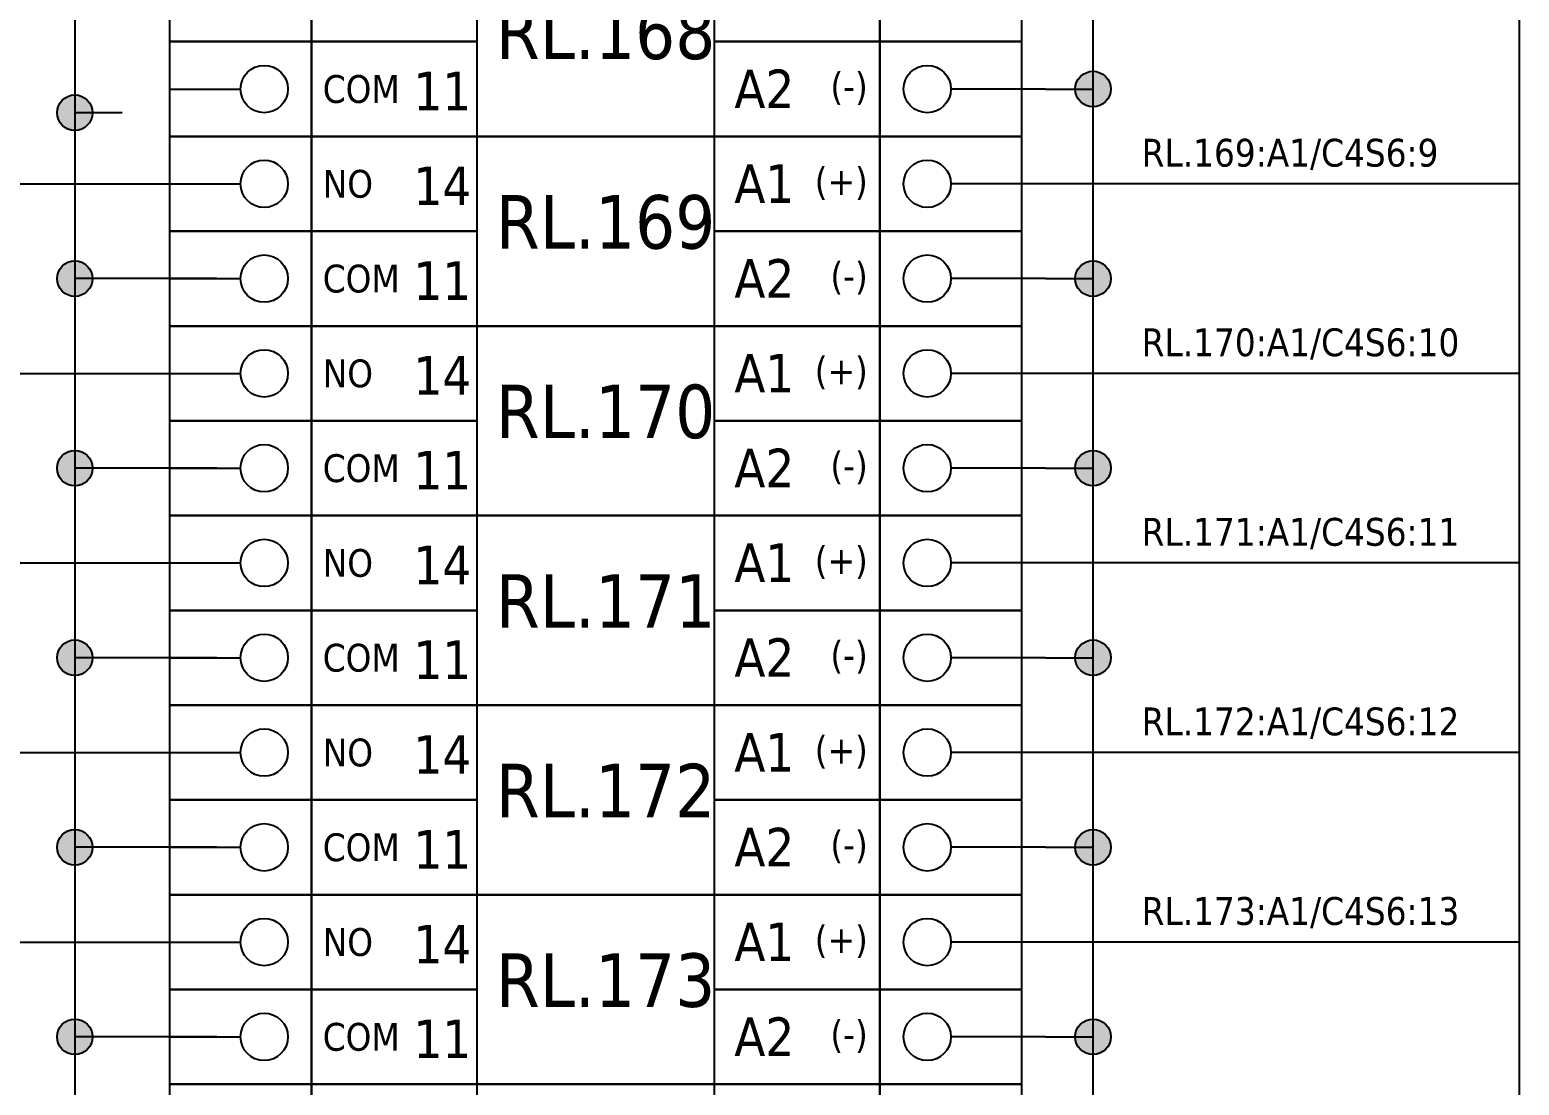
# Model space of a CAD drawing. Header units: millimetres. Extents: x 0 to 1792788, y -13 to 262234.
# Drawn here: x 236.1 to 299, y 175 to 219.5 of the extents above; entities that cross this region are included whole.
import ezdxf
from ezdxf.enums import TextEntityAlignment as Align

# ---------------------------------------------------------------- set-up
doc = ezdxf.new("R2010")
doc.units = ezdxf.units.MM
doc.linetypes.add('EPL_DASHDOT', pattern=[1, 0.8, -0.1, 0, -0.1])
for name, color, linetype, lineweight in [('EPLAN300', 5, 'Continuous', 25), ('EPLAN302', 5, 'Continuous', 25), ('EPLAN305', 5, 'Continuous', 25), ('EPLAN307', 134, 'EPL_DASHDOT', 25), ('EPLAN311', 7, 'Continuous', 25), ('EPLAN317', 7, 'Continuous', 25), ('EPLAN400', 5, 'Continuous', 35), ('EPLAN405', 7, 'Continuous', 25), ('EPLAN420', 7, 'Continuous', 35), ('EPLAN421', 5, 'Continuous', 35), ('EPLAN440', 73, 'Continuous', 35), ('EPLAN500', 7, 'Continuous', 35), ('EPLAN501', 7, 'Continuous', 35), ('EPLAN502', 7, 'Continuous', 35), ('EPLAN503', 7, 'Continuous', 35), ('EPLAN504', 7, 'Continuous', 35)]:
    doc.layers.add(name, color=color, linetype=linetype, lineweight=lineweight)
doc.styles.add('Tahoma', font='')
doc.styles.get('Tahoma').set_extended_font_data('Tahoma')

# ---------------------------------------------------------------- blocks, each defined once
blk = doc.blocks.new('EPLSYM_LibrarySPECIAL_Symbol17_Variant3_Placement1')
at = {"layer": 'EPLAN302', "lineweight": 25, "ltscale": 4}
blk.add_line((4, 0), (1, 0), dxfattribs=at)
blk.add_circle((0, 0), 1, dxfattribs=at)
at = {"layer": 'EPLAN420', "color": 7, "style": 'Tahoma'}
blk.add_attdef('17_20036', text='', height=1.6254, dxfattribs=at).set_placement((-1.5, -0.16254), align=Align.MIDDLE_RIGHT)
at = {"layer": 'EPLAN421', "color": 5, "style": 'Tahoma'}
blk.add_attdef('17_20039', text='', height=1.1739, dxfattribs=at).set_placement((3, 1), align=Align.BOTTOM_RIGHT)
blk = doc.blocks.new('EPLSYM_LibrarySPECIAL_Symbol17_Variant1_Placement1')
at = {"layer": 'EPLAN302', "lineweight": 25, "ltscale": 4}
blk.add_line((-4, 0), (-1, 0), dxfattribs=at)
blk.add_circle((0, 0), 1, dxfattribs=at)
at = {"layer": 'EPLAN420', "color": 7, "style": 'Tahoma'}
blk.add_attdef('17_20036', text='', height=1.6254, dxfattribs=at).set_placement((1.5, -0.16254), align=Align.MIDDLE_LEFT)
at = {"layer": 'EPLAN421', "color": 5, "style": 'Tahoma'}
blk.add_attdef('17_20039', text='', height=1.1739, dxfattribs=at).set_placement((-3, 1), align=Align.BOTTOM_LEFT)
blk = doc.blocks.new('EPLSYM_LibrarySPECIAL_Symbol2_Variant0_Placement1_7')
at = {"layer": 'EPLAN307', "lineweight": 25, "ltscale": 4}
blk.add_lwpolyline([(0, -8), (36, -8), (36, 0), (0, 0)], close=True, dxfattribs=at)
at = {"layer": 'EPLAN400', "color": 5, "style": 'Tahoma'}
blk.add_attdef('88_20010', text='', height=2.2575, dxfattribs=at).set_placement((-1.5, -0.9515), align=Align.TOP_CENTER)
at = {"layer": 'EPLAN500', "color": 7, "style": 'Tahoma'}
blk.add_attdef('88_20027', text='', height=1.6254, dxfattribs=at).set_placement((-1.5, -4.57508), align=Align.TOP_RIGHT)
at = {"layer": 'EPLAN501', "color": 7, "style": 'Tahoma'}
blk.add_attdef('88_20011', text='', height=1.6254, dxfattribs=at).set_placement((-1.5, -9.97508), align=Align.TOP_RIGHT)
at = {"layer": 'EPLAN502', "color": 7, "style": 'Tahoma'}
blk.add_attdef('88_20025', text='', height=1.6254, dxfattribs=at).set_placement((-1.5, -12.67508), align=Align.TOP_RIGHT)
at = {"layer": 'EPLAN503', "color": 7, "style": 'Tahoma'}
blk.add_attdef('88_20024', text='', height=1.6254, dxfattribs=at).set_placement((-1.5, -15.37508), align=Align.TOP_RIGHT)
at = {"layer": 'EPLAN504', "color": 7, "style": 'Tahoma'}
blk.add_attdef('88_20901[1]', text='', height=1.6254, dxfattribs=at).set_placement((-1.5, -7.27508), align=Align.TOP_RIGHT)
blk = doc.blocks.new('EPLSYM_LibrarySPECIAL_Symbol0_Variant0_Placement1_7')
at = {"layer": 'EPLAN305', "lineweight": 25, "ltscale": 4}
blk.add_lwpolyline([(0, -8), (36, -8), (36, 0), (0, 0)], close=True, dxfattribs=at)
at = {"layer": 'EPLAN400', "color": 5, "style": 'Tahoma'}
blk.add_attdef('17_20010', text='', height=2.2575, dxfattribs=at).set_placement((-1.5, -0.9515), align=Align.TOP_CENTER)
at = {"layer": 'EPLAN440', "color": 73, "style": 'Tahoma'}
blk.add_attdef('17_20300', text='', height=1.6254, dxfattribs=at).set_placement((-1.5, -4.57508), align=Align.TOP_RIGHT)
at = {"layer": 'EPLAN500', "color": 7, "style": 'Tahoma'}
blk.add_attdef('17_20027', text='', height=1.6254, dxfattribs=at).set_placement((-1.5, -7.27508), align=Align.TOP_RIGHT)
at = {"layer": 'EPLAN501', "color": 7, "style": 'Tahoma'}
blk.add_attdef('17_20011', text='', height=1.6254, dxfattribs=at).set_placement((-1.5, -12.67508), align=Align.TOP_RIGHT)
at = {"layer": 'EPLAN502', "color": 7, "style": 'Tahoma'}
blk.add_attdef('17_20025', text='', height=1.6254, dxfattribs=at).set_placement((-1.5, -15.37508), align=Align.TOP_RIGHT)
at = {"layer": 'EPLAN503', "color": 7, "style": 'Tahoma'}
blk.add_attdef('17_20024', text='', height=1.6254, dxfattribs=at).set_placement((-1.5, -18.07508), align=Align.TOP_RIGHT)
at = {"layer": 'EPLAN504', "color": 7, "style": 'Tahoma'}
blk.add_attdef('17_20901[1]', text='', height=1.6254, dxfattribs=at).set_placement((-1.5, -9.97508), align=Align.TOP_RIGHT)
blk = doc.blocks.new('EPLSYM_LibrarySPECIAL_Symbol2_Variant0_Placement1_8')
at = {"layer": 'EPLAN307', "lineweight": 25, "ltscale": 4}
blk.add_lwpolyline([(0, -8), (36, -8), (36, 0), (0, 0)], close=True, dxfattribs=at)
at = {"layer": 'EPLAN400', "color": 5, "style": 'Tahoma'}
blk.add_attdef('88_20010', text='', height=2.2575, dxfattribs=at).set_placement((-1.5, -0.9515), align=Align.TOP_CENTER)
at = {"layer": 'EPLAN500', "color": 7, "style": 'Tahoma'}
blk.add_attdef('88_20027', text='', height=1.6254, dxfattribs=at).set_placement((-1.5, -4.57508), align=Align.TOP_RIGHT)
at = {"layer": 'EPLAN501', "color": 7, "style": 'Tahoma'}
blk.add_attdef('88_20011', text='', height=1.6254, dxfattribs=at).set_placement((-1.5, -9.97508), align=Align.TOP_RIGHT)
at = {"layer": 'EPLAN502', "color": 7, "style": 'Tahoma'}
blk.add_attdef('88_20025', text='', height=1.6254, dxfattribs=at).set_placement((-1.5, -12.67508), align=Align.TOP_RIGHT)
at = {"layer": 'EPLAN503', "color": 7, "style": 'Tahoma'}
blk.add_attdef('88_20024', text='', height=1.6254, dxfattribs=at).set_placement((-1.5, -15.37508), align=Align.TOP_RIGHT)
at = {"layer": 'EPLAN504', "color": 7, "style": 'Tahoma'}
blk.add_attdef('88_20901[1]', text='', height=1.6254, dxfattribs=at).set_placement((-1.5, -7.27508), align=Align.TOP_RIGHT)
blk = doc.blocks.new('EPLSYM_LibrarySPECIAL_Symbol0_Variant0_Placement1_8')
at = {"layer": 'EPLAN305', "lineweight": 25, "ltscale": 4}
blk.add_lwpolyline([(0, -8), (36, -8), (36, 0), (0, 0)], close=True, dxfattribs=at)
at = {"layer": 'EPLAN400', "color": 5, "style": 'Tahoma'}
blk.add_attdef('17_20010', text='', height=2.2575, dxfattribs=at).set_placement((-1.5, -0.9515), align=Align.TOP_CENTER)
at = {"layer": 'EPLAN440', "color": 73, "style": 'Tahoma'}
blk.add_attdef('17_20300', text='', height=1.6254, dxfattribs=at).set_placement((-1.5, -4.57508), align=Align.TOP_RIGHT)
at = {"layer": 'EPLAN500', "color": 7, "style": 'Tahoma'}
blk.add_attdef('17_20027', text='', height=1.6254, dxfattribs=at).set_placement((-1.5, -7.27508), align=Align.TOP_RIGHT)
at = {"layer": 'EPLAN501', "color": 7, "style": 'Tahoma'}
blk.add_attdef('17_20011', text='', height=1.6254, dxfattribs=at).set_placement((-1.5, -12.67508), align=Align.TOP_RIGHT)
at = {"layer": 'EPLAN502', "color": 7, "style": 'Tahoma'}
blk.add_attdef('17_20025', text='', height=1.6254, dxfattribs=at).set_placement((-1.5, -15.37508), align=Align.TOP_RIGHT)
at = {"layer": 'EPLAN503', "color": 7, "style": 'Tahoma'}
blk.add_attdef('17_20024', text='', height=1.6254, dxfattribs=at).set_placement((-1.5, -18.07508), align=Align.TOP_RIGHT)
at = {"layer": 'EPLAN504', "color": 7, "style": 'Tahoma'}
blk.add_attdef('17_20901[1]', text='', height=1.6254, dxfattribs=at).set_placement((-1.5, -9.97508), align=Align.TOP_RIGHT)
blk = doc.blocks.new('EPLSYM_LibrarySPECIAL_Symbol2_Variant0_Placement1_9')
at = {"layer": 'EPLAN307', "lineweight": 25, "ltscale": 4}
blk.add_lwpolyline([(0, -8), (36, -8), (36, 0), (0, 0)], close=True, dxfattribs=at)
at = {"layer": 'EPLAN400', "color": 5, "style": 'Tahoma'}
blk.add_attdef('88_20010', text='', height=2.2575, dxfattribs=at).set_placement((-1.5, -0.9515), align=Align.TOP_CENTER)
at = {"layer": 'EPLAN500', "color": 7, "style": 'Tahoma'}
blk.add_attdef('88_20027', text='', height=1.6254, dxfattribs=at).set_placement((-1.5, -4.57508), align=Align.TOP_RIGHT)
at = {"layer": 'EPLAN501', "color": 7, "style": 'Tahoma'}
blk.add_attdef('88_20011', text='', height=1.6254, dxfattribs=at).set_placement((-1.5, -9.97508), align=Align.TOP_RIGHT)
at = {"layer": 'EPLAN502', "color": 7, "style": 'Tahoma'}
blk.add_attdef('88_20025', text='', height=1.6254, dxfattribs=at).set_placement((-1.5, -12.67508), align=Align.TOP_RIGHT)
at = {"layer": 'EPLAN503', "color": 7, "style": 'Tahoma'}
blk.add_attdef('88_20024', text='', height=1.6254, dxfattribs=at).set_placement((-1.5, -15.37508), align=Align.TOP_RIGHT)
at = {"layer": 'EPLAN504', "color": 7, "style": 'Tahoma'}
blk.add_attdef('88_20901[1]', text='', height=1.6254, dxfattribs=at).set_placement((-1.5, -7.27508), align=Align.TOP_RIGHT)
blk = doc.blocks.new('EPLSYM_LibrarySPECIAL_Symbol0_Variant0_Placement1_9')
at = {"layer": 'EPLAN305', "lineweight": 25, "ltscale": 4}
blk.add_lwpolyline([(0, -8), (36, -8), (36, 0), (0, 0)], close=True, dxfattribs=at)
at = {"layer": 'EPLAN400', "color": 5, "style": 'Tahoma'}
blk.add_attdef('17_20010', text='', height=2.2575, dxfattribs=at).set_placement((-1.5, -0.9515), align=Align.TOP_CENTER)
at = {"layer": 'EPLAN440', "color": 73, "style": 'Tahoma'}
blk.add_attdef('17_20300', text='', height=1.6254, dxfattribs=at).set_placement((-1.5, -4.57508), align=Align.TOP_RIGHT)
at = {"layer": 'EPLAN500', "color": 7, "style": 'Tahoma'}
blk.add_attdef('17_20027', text='', height=1.6254, dxfattribs=at).set_placement((-1.5, -7.27508), align=Align.TOP_RIGHT)
at = {"layer": 'EPLAN501', "color": 7, "style": 'Tahoma'}
blk.add_attdef('17_20011', text='', height=1.6254, dxfattribs=at).set_placement((-1.5, -12.67508), align=Align.TOP_RIGHT)
at = {"layer": 'EPLAN502', "color": 7, "style": 'Tahoma'}
blk.add_attdef('17_20025', text='', height=1.6254, dxfattribs=at).set_placement((-1.5, -15.37508), align=Align.TOP_RIGHT)
at = {"layer": 'EPLAN503', "color": 7, "style": 'Tahoma'}
blk.add_attdef('17_20024', text='', height=1.6254, dxfattribs=at).set_placement((-1.5, -18.07508), align=Align.TOP_RIGHT)
at = {"layer": 'EPLAN504', "color": 7, "style": 'Tahoma'}
blk.add_attdef('17_20901[1]', text='', height=1.6254, dxfattribs=at).set_placement((-1.5, -9.97508), align=Align.TOP_RIGHT)
blk = doc.blocks.new('EPLSYM_LibrarySPECIAL_Symbol2_Variant0_Placement1_10')
at = {"layer": 'EPLAN307', "lineweight": 25, "ltscale": 4}
blk.add_lwpolyline([(0, -8), (36, -8), (36, 0), (0, 0)], close=True, dxfattribs=at)
at = {"layer": 'EPLAN400', "color": 5, "style": 'Tahoma'}
blk.add_attdef('88_20010', text='', height=2.2575, dxfattribs=at).set_placement((-1.5, -0.9515), align=Align.TOP_CENTER)
at = {"layer": 'EPLAN500', "color": 7, "style": 'Tahoma'}
blk.add_attdef('88_20027', text='', height=1.6254, dxfattribs=at).set_placement((-1.5, -4.57508), align=Align.TOP_RIGHT)
at = {"layer": 'EPLAN501', "color": 7, "style": 'Tahoma'}
blk.add_attdef('88_20011', text='', height=1.6254, dxfattribs=at).set_placement((-1.5, -9.97508), align=Align.TOP_RIGHT)
at = {"layer": 'EPLAN502', "color": 7, "style": 'Tahoma'}
blk.add_attdef('88_20025', text='', height=1.6254, dxfattribs=at).set_placement((-1.5, -12.67508), align=Align.TOP_RIGHT)
at = {"layer": 'EPLAN503', "color": 7, "style": 'Tahoma'}
blk.add_attdef('88_20024', text='', height=1.6254, dxfattribs=at).set_placement((-1.5, -15.37508), align=Align.TOP_RIGHT)
at = {"layer": 'EPLAN504', "color": 7, "style": 'Tahoma'}
blk.add_attdef('88_20901[1]', text='', height=1.6254, dxfattribs=at).set_placement((-1.5, -7.27508), align=Align.TOP_RIGHT)
blk = doc.blocks.new('EPLSYM_LibrarySPECIAL_Symbol0_Variant0_Placement1_10')
at = {"layer": 'EPLAN305', "lineweight": 25, "ltscale": 4}
blk.add_lwpolyline([(0, -8), (36, -8), (36, 0), (0, 0)], close=True, dxfattribs=at)
at = {"layer": 'EPLAN400', "color": 5, "style": 'Tahoma'}
blk.add_attdef('17_20010', text='', height=2.2575, dxfattribs=at).set_placement((-1.5, -0.9515), align=Align.TOP_CENTER)
at = {"layer": 'EPLAN440', "color": 73, "style": 'Tahoma'}
blk.add_attdef('17_20300', text='', height=1.6254, dxfattribs=at).set_placement((-1.5, -4.57508), align=Align.TOP_RIGHT)
at = {"layer": 'EPLAN500', "color": 7, "style": 'Tahoma'}
blk.add_attdef('17_20027', text='', height=1.6254, dxfattribs=at).set_placement((-1.5, -7.27508), align=Align.TOP_RIGHT)
at = {"layer": 'EPLAN501', "color": 7, "style": 'Tahoma'}
blk.add_attdef('17_20011', text='', height=1.6254, dxfattribs=at).set_placement((-1.5, -12.67508), align=Align.TOP_RIGHT)
at = {"layer": 'EPLAN502', "color": 7, "style": 'Tahoma'}
blk.add_attdef('17_20025', text='', height=1.6254, dxfattribs=at).set_placement((-1.5, -15.37508), align=Align.TOP_RIGHT)
at = {"layer": 'EPLAN503', "color": 7, "style": 'Tahoma'}
blk.add_attdef('17_20024', text='', height=1.6254, dxfattribs=at).set_placement((-1.5, -18.07508), align=Align.TOP_RIGHT)
at = {"layer": 'EPLAN504', "color": 7, "style": 'Tahoma'}
blk.add_attdef('17_20901[1]', text='', height=1.6254, dxfattribs=at).set_placement((-1.5, -9.97508), align=Align.TOP_RIGHT)
blk = doc.blocks.new('EPLSYM_LibrarySPECIAL_Symbol2_Variant0_Placement1_11')
at = {"layer": 'EPLAN307', "lineweight": 25, "ltscale": 4}
blk.add_lwpolyline([(0, -8), (36, -8), (36, 0), (0, 0)], close=True, dxfattribs=at)
at = {"layer": 'EPLAN400', "color": 5, "style": 'Tahoma'}
blk.add_attdef('88_20010', text='', height=2.2575, dxfattribs=at).set_placement((-1.5, -0.9515), align=Align.TOP_CENTER)
at = {"layer": 'EPLAN500', "color": 7, "style": 'Tahoma'}
blk.add_attdef('88_20027', text='', height=1.6254, dxfattribs=at).set_placement((-1.5, -4.57508), align=Align.TOP_RIGHT)
at = {"layer": 'EPLAN501', "color": 7, "style": 'Tahoma'}
blk.add_attdef('88_20011', text='', height=1.6254, dxfattribs=at).set_placement((-1.5, -9.97508), align=Align.TOP_RIGHT)
at = {"layer": 'EPLAN502', "color": 7, "style": 'Tahoma'}
blk.add_attdef('88_20025', text='', height=1.6254, dxfattribs=at).set_placement((-1.5, -12.67508), align=Align.TOP_RIGHT)
at = {"layer": 'EPLAN503', "color": 7, "style": 'Tahoma'}
blk.add_attdef('88_20024', text='', height=1.6254, dxfattribs=at).set_placement((-1.5, -15.37508), align=Align.TOP_RIGHT)
at = {"layer": 'EPLAN504', "color": 7, "style": 'Tahoma'}
blk.add_attdef('88_20901[1]', text='', height=1.6254, dxfattribs=at).set_placement((-1.5, -7.27508), align=Align.TOP_RIGHT)
blk = doc.blocks.new('EPLSYM_LibrarySPECIAL_Symbol0_Variant0_Placement1_11')
at = {"layer": 'EPLAN305', "lineweight": 25, "ltscale": 4}
blk.add_lwpolyline([(0, -8), (36, -8), (36, 0), (0, 0)], close=True, dxfattribs=at)
at = {"layer": 'EPLAN400', "color": 5, "style": 'Tahoma'}
blk.add_attdef('17_20010', text='', height=2.2575, dxfattribs=at).set_placement((-1.5, -0.9515), align=Align.TOP_CENTER)
at = {"layer": 'EPLAN440', "color": 73, "style": 'Tahoma'}
blk.add_attdef('17_20300', text='', height=1.6254, dxfattribs=at).set_placement((-1.5, -4.57508), align=Align.TOP_RIGHT)
at = {"layer": 'EPLAN500', "color": 7, "style": 'Tahoma'}
blk.add_attdef('17_20027', text='', height=1.6254, dxfattribs=at).set_placement((-1.5, -7.27508), align=Align.TOP_RIGHT)
at = {"layer": 'EPLAN501', "color": 7, "style": 'Tahoma'}
blk.add_attdef('17_20011', text='', height=1.6254, dxfattribs=at).set_placement((-1.5, -12.67508), align=Align.TOP_RIGHT)
at = {"layer": 'EPLAN502', "color": 7, "style": 'Tahoma'}
blk.add_attdef('17_20025', text='', height=1.6254, dxfattribs=at).set_placement((-1.5, -15.37508), align=Align.TOP_RIGHT)
at = {"layer": 'EPLAN503', "color": 7, "style": 'Tahoma'}
blk.add_attdef('17_20024', text='', height=1.6254, dxfattribs=at).set_placement((-1.5, -18.07508), align=Align.TOP_RIGHT)
at = {"layer": 'EPLAN504', "color": 7, "style": 'Tahoma'}
blk.add_attdef('17_20901[1]', text='', height=1.6254, dxfattribs=at).set_placement((-1.5, -9.97508), align=Align.TOP_RIGHT)
blk = doc.blocks.new('EPLSYM_LibrarySPECIAL_Symbol2_Variant0_Placement1_12')
at = {"layer": 'EPLAN307', "lineweight": 25, "ltscale": 4}
blk.add_lwpolyline([(0, -8), (36, -8), (36, 0), (0, 0)], close=True, dxfattribs=at)
at = {"layer": 'EPLAN400', "color": 5, "style": 'Tahoma'}
blk.add_attdef('88_20010', text='', height=2.2575, dxfattribs=at).set_placement((-1.5, -0.9515), align=Align.TOP_CENTER)
at = {"layer": 'EPLAN500', "color": 7, "style": 'Tahoma'}
blk.add_attdef('88_20027', text='', height=1.6254, dxfattribs=at).set_placement((-1.5, -4.57508), align=Align.TOP_RIGHT)
at = {"layer": 'EPLAN501', "color": 7, "style": 'Tahoma'}
blk.add_attdef('88_20011', text='', height=1.6254, dxfattribs=at).set_placement((-1.5, -9.97508), align=Align.TOP_RIGHT)
at = {"layer": 'EPLAN502', "color": 7, "style": 'Tahoma'}
blk.add_attdef('88_20025', text='', height=1.6254, dxfattribs=at).set_placement((-1.5, -12.67508), align=Align.TOP_RIGHT)
at = {"layer": 'EPLAN503', "color": 7, "style": 'Tahoma'}
blk.add_attdef('88_20024', text='', height=1.6254, dxfattribs=at).set_placement((-1.5, -15.37508), align=Align.TOP_RIGHT)
at = {"layer": 'EPLAN504', "color": 7, "style": 'Tahoma'}
blk.add_attdef('88_20901[1]', text='', height=1.6254, dxfattribs=at).set_placement((-1.5, -7.27508), align=Align.TOP_RIGHT)
blk = doc.blocks.new('EPLSYM_LibrarySPECIAL_Symbol0_Variant0_Placement1_12')
at = {"layer": 'EPLAN305', "lineweight": 25, "ltscale": 4}
blk.add_lwpolyline([(0, -8), (36, -8), (36, 0), (0, 0)], close=True, dxfattribs=at)
at = {"layer": 'EPLAN400', "color": 5, "style": 'Tahoma'}
blk.add_attdef('17_20010', text='', height=2.2575, dxfattribs=at).set_placement((-1.5, -0.9515), align=Align.TOP_CENTER)
at = {"layer": 'EPLAN440', "color": 73, "style": 'Tahoma'}
blk.add_attdef('17_20300', text='', height=1.6254, dxfattribs=at).set_placement((-1.5, -4.57508), align=Align.TOP_RIGHT)
at = {"layer": 'EPLAN500', "color": 7, "style": 'Tahoma'}
blk.add_attdef('17_20027', text='', height=1.6254, dxfattribs=at).set_placement((-1.5, -7.27508), align=Align.TOP_RIGHT)
at = {"layer": 'EPLAN501', "color": 7, "style": 'Tahoma'}
blk.add_attdef('17_20011', text='', height=1.6254, dxfattribs=at).set_placement((-1.5, -12.67508), align=Align.TOP_RIGHT)
at = {"layer": 'EPLAN502', "color": 7, "style": 'Tahoma'}
blk.add_attdef('17_20025', text='', height=1.6254, dxfattribs=at).set_placement((-1.5, -15.37508), align=Align.TOP_RIGHT)
at = {"layer": 'EPLAN503', "color": 7, "style": 'Tahoma'}
blk.add_attdef('17_20024', text='', height=1.6254, dxfattribs=at).set_placement((-1.5, -18.07508), align=Align.TOP_RIGHT)
at = {"layer": 'EPLAN504', "color": 7, "style": 'Tahoma'}
blk.add_attdef('17_20901[1]', text='', height=1.6254, dxfattribs=at).set_placement((-1.5, -9.97508), align=Align.TOP_RIGHT)
blk = doc.blocks.new('EPLSYM_LibrarySPECIAL_Symbol2_Variant0_Placement1_13')
at = {"layer": 'EPLAN307', "lineweight": 25, "ltscale": 4}
blk.add_lwpolyline([(0, -8), (36, -8), (36, 0), (0, 0)], close=True, dxfattribs=at)
at = {"layer": 'EPLAN400', "color": 5, "style": 'Tahoma'}
blk.add_attdef('88_20010', text='', height=2.2575, dxfattribs=at).set_placement((-1.5, -0.9515), align=Align.TOP_CENTER)
at = {"layer": 'EPLAN500', "color": 7, "style": 'Tahoma'}
blk.add_attdef('88_20027', text='', height=1.6254, dxfattribs=at).set_placement((-1.5, -4.57508), align=Align.TOP_RIGHT)
at = {"layer": 'EPLAN501', "color": 7, "style": 'Tahoma'}
blk.add_attdef('88_20011', text='', height=1.6254, dxfattribs=at).set_placement((-1.5, -9.97508), align=Align.TOP_RIGHT)
at = {"layer": 'EPLAN502', "color": 7, "style": 'Tahoma'}
blk.add_attdef('88_20025', text='', height=1.6254, dxfattribs=at).set_placement((-1.5, -12.67508), align=Align.TOP_RIGHT)
at = {"layer": 'EPLAN503', "color": 7, "style": 'Tahoma'}
blk.add_attdef('88_20024', text='', height=1.6254, dxfattribs=at).set_placement((-1.5, -15.37508), align=Align.TOP_RIGHT)
at = {"layer": 'EPLAN504', "color": 7, "style": 'Tahoma'}
blk.add_attdef('88_20901[1]', text='', height=1.6254, dxfattribs=at).set_placement((-1.5, -7.27508), align=Align.TOP_RIGHT)
blk = doc.blocks.new('EPLSYM_LibrarySPECIAL_Symbol0_Variant0_Placement1_13')
at = {"layer": 'EPLAN305', "lineweight": 25, "ltscale": 4}
blk.add_lwpolyline([(0, -8), (36, -8), (36, 0), (0, 0)], close=True, dxfattribs=at)
at = {"layer": 'EPLAN400', "color": 5, "style": 'Tahoma'}
blk.add_attdef('17_20010', text='', height=2.2575, dxfattribs=at).set_placement((-1.5, -0.9515), align=Align.TOP_CENTER)
at = {"layer": 'EPLAN440', "color": 73, "style": 'Tahoma'}
blk.add_attdef('17_20300', text='', height=1.6254, dxfattribs=at).set_placement((-1.5, -4.57508), align=Align.TOP_RIGHT)
at = {"layer": 'EPLAN500', "color": 7, "style": 'Tahoma'}
blk.add_attdef('17_20027', text='', height=1.6254, dxfattribs=at).set_placement((-1.5, -7.27508), align=Align.TOP_RIGHT)
at = {"layer": 'EPLAN501', "color": 7, "style": 'Tahoma'}
blk.add_attdef('17_20011', text='', height=1.6254, dxfattribs=at).set_placement((-1.5, -12.67508), align=Align.TOP_RIGHT)
at = {"layer": 'EPLAN502', "color": 7, "style": 'Tahoma'}
blk.add_attdef('17_20025', text='', height=1.6254, dxfattribs=at).set_placement((-1.5, -15.37508), align=Align.TOP_RIGHT)
at = {"layer": 'EPLAN503', "color": 7, "style": 'Tahoma'}
blk.add_attdef('17_20024', text='', height=1.6254, dxfattribs=at).set_placement((-1.5, -18.07508), align=Align.TOP_RIGHT)
at = {"layer": 'EPLAN504', "color": 7, "style": 'Tahoma'}
blk.add_attdef('17_20901[1]', text='', height=1.6254, dxfattribs=at).set_placement((-1.5, -9.97508), align=Align.TOP_RIGHT)
blk = doc.blocks.new('EPLSYM_LibrarySPECIAL_Symbol308_Variant0_Placement0')
at = {"layer": 'EPLAN405', "color": 7, "style": 'Tahoma'}
for tag, p in [('17_31011', (1.5, 6.35)), ('17_31002', (1.5, 0.5))]:
    blk.add_attdef(tag, text='', height=1.174, dxfattribs=at).set_placement(p, align=Align.BOTTOM_LEFT)
for tag, p in [('17_31004', (1.5, 4.4)), ('17_31003', (1.5, 2.45))]:
    blk.add_attdef(tag, p, '', height=1.174, dxfattribs=at)

msp = doc.modelspace()

# ---------------------------------------------------------------- hatches: boundary and pattern name
at = {"layer": 'EPLAN311', "linetype": 'Continuous', "lineweight": 25, "ltscale": 4}
h = msp.add_hatch(color=7, dxfattribs=at)
edge = h.paths.add_edge_path(flags=0)
edge.add_arc((281, 217), 0.75, 0, 360)
h = msp.add_hatch(color=7, dxfattribs=at)
edge = h.paths.add_edge_path(flags=0)
edge.add_arc((238, 216), 0.75, 0, 360)
h = msp.add_hatch(color=7, dxfattribs=at)
edge = h.paths.add_edge_path(flags=0)
edge.add_arc((238, 209), 0.75, 0, 360)
h = msp.add_hatch(color=7, dxfattribs=at)
edge = h.paths.add_edge_path(flags=0)
edge.add_arc((281, 209), 0.75, 0, 360)
h = msp.add_hatch(color=7, dxfattribs=at)
edge = h.paths.add_edge_path(flags=0)
edge.add_arc((238, 201), 0.75, 0, 360)
h = msp.add_hatch(color=7, dxfattribs=at)
edge = h.paths.add_edge_path(flags=0)
edge.add_arc((281, 201), 0.75, 0, 360)
h = msp.add_hatch(color=7, dxfattribs=at)
edge = h.paths.add_edge_path(flags=0)
edge.add_arc((238, 193), 0.75, 0, 360)
h = msp.add_hatch(color=7, dxfattribs=at)
edge = h.paths.add_edge_path(flags=0)
edge.add_arc((281, 193), 0.75, 0, 360)
h = msp.add_hatch(color=7, dxfattribs=at)
edge = h.paths.add_edge_path(flags=0)
edge.add_arc((238, 185), 0.75, 0, 360)
h = msp.add_hatch(color=7, dxfattribs=at)
edge = h.paths.add_edge_path(flags=0)
edge.add_arc((281, 185), 0.75, 0, 360)
h = msp.add_hatch(color=7, dxfattribs=at)
edge = h.paths.add_edge_path(flags=0)
edge.add_arc((238, 177), 0.75, 0, 360)
h = msp.add_hatch(color=7, dxfattribs=at)
edge = h.paths.add_edge_path(flags=0)
edge.add_arc((281, 177), 0.75, 0, 360)

# ---------------------------------------------------------------- linework, layer by layer
at = {"layer": 'EPLAN300', "lineweight": 25, "ltscale": 4}
for points in [[(242, 219), (248, 219), (248, 223), (242, 223)], [(248, 215), (272, 215), (272, 223), (248, 223)], [(248, 219), (255, 219), (255, 223), (248, 223)], [(265, 219), (272, 219), (272, 223), (265, 223)], [(272, 219), (278, 219), (278, 223), (272, 223)], [(242, 215), (248, 215), (248, 219), (242, 219)], [(248, 215), (255, 215), (255, 219), (248, 219)], [(265, 215), (272, 215), (272, 219), (265, 219)], [(272, 215), (278, 215), (278, 219), (272, 219)], [(242, 211), (248, 211), (248, 215), (242, 215)], [(248, 207), (272, 207), (272, 215), (248, 215)], [(248, 211), (255, 211), (255, 215), (248, 215)], [(265, 211), (272, 211), (272, 215), (265, 215)], [(272, 211), (278, 211), (278, 215), (272, 215)], [(242, 207), (248, 207), (248, 211), (242, 211)], [(248, 207), (255, 207), (255, 211), (248, 211)], [(265, 207), (272, 207), (272, 211), (265, 211)], [(272, 207), (278, 207), (278, 211), (272, 211)], [(242, 203), (248, 203), (248, 207), (242, 207)], [(248, 199), (272, 199), (272, 207), (248, 207)], [(248, 203), (255, 203), (255, 207), (248, 207)], [(265, 203), (272, 203), (272, 207), (265, 207)], [(272, 203), (278, 203), (278, 207), (272, 207)], [(242, 199), (248, 199), (248, 203), (242, 203)], [(248, 199), (255, 199), (255, 203), (248, 203)], [(265, 199), (272, 199), (272, 203), (265, 203)], [(272, 199), (278, 199), (278, 203), (272, 203)], [(242, 195), (248, 195), (248, 199), (242, 199)], [(248, 191), (272, 191), (272, 199), (248, 199)], [(248, 195), (255, 195), (255, 199), (248, 199)], [(265, 195), (272, 195), (272, 199), (265, 199)], [(272, 195), (278, 195), (278, 199), (272, 199)], [(242, 191), (248, 191), (248, 195), (242, 195)], [(248, 191), (255, 191), (255, 195), (248, 195)], [(265, 191), (272, 191), (272, 195), (265, 195)], [(272, 191), (278, 191), (278, 195), (272, 195)], [(242, 187), (248, 187), (248, 191), (242, 191)], [(248, 183), (272, 183), (272, 191), (248, 191)], [(248, 187), (255, 187), (255, 191), (248, 191)], [(265, 187), (272, 187), (272, 191), (265, 191)], [(272, 187), (278, 187), (278, 191), (272, 191)], [(242, 183), (248, 183), (248, 187), (242, 187)], [(248, 183), (255, 183), (255, 187), (248, 187)], [(265, 183), (272, 183), (272, 187), (265, 187)], [(272, 183), (278, 183), (278, 187), (272, 187)], [(242, 179), (248, 179), (248, 183), (242, 183)], [(248, 175), (272, 175), (272, 183), (248, 183)], [(248, 179), (255, 179), (255, 183), (248, 183)], [(265, 179), (272, 179), (272, 183), (265, 183)], [(272, 179), (278, 179), (278, 183), (272, 183)], [(242, 175), (248, 175), (248, 179), (242, 179)], [(248, 175), (255, 175), (255, 179), (248, 179)], [(265, 175), (272, 175), (272, 179), (265, 179)], [(272, 175), (278, 175), (278, 179), (272, 179)], [(242, 171), (248, 171), (248, 175), (242, 175)], [(248, 167), (272, 167), (272, 175), (248, 175)], [(248, 171), (255, 171), (255, 175), (248, 175)], [(265, 171), (272, 171), (272, 175), (265, 175)], [(272, 171), (278, 171), (278, 175), (272, 175)]]:
    msp.add_lwpolyline(points, close=True, dxfattribs=at)
at = {"layer": 'EPLAN311', "ltscale": 4}
for p, q in [((238, 225), (238, 216)), ((281, 225), (281, 217)), ((279, 217), (276, 217)), ((281, 217), (281, 209)), ((238, 216), (238, 209)), ((299, 213), (297, 213)), ((238, 209), (238, 201)), ((244, 209), (240, 209)), ((279, 209), (276, 209)), ((281, 209), (281, 201)), ((299, 205), (297, 205)), ((238, 201), (238, 193)), ((244, 201), (240, 201)), ((279, 201), (276, 201)), ((281, 201), (281, 193)), ((299, 197), (297, 197)), ((238, 193), (238, 185)), ((244, 193), (240, 193)), ((279, 193), (276, 193)), ((281, 193), (281, 185)), ((299, 189), (297, 189)), ((238, 185), (238, 177)), ((244, 185), (240, 185)), ((279, 185), (276, 185)), ((281, 185), (281, 177)), ((299, 181), (297, 181)), ((238, 177), (238, 169)), ((244, 177), (240, 177)), ((279, 177), (276, 177)), ((281, 177), (281, 169))]:
    msp.add_line(p, q, dxfattribs=at)
at = {"layer": 'EPLAN311', "color": 7, "linetype": 'Continuous', "lineweight": 25, "ltscale": 4}
for p, q in [((281, 219), (281, 215)), ((238, 218), (238, 214)), ((279, 217), (281, 217)), ((240, 216), (238, 216)), ((238, 211), (238, 207)), ((281, 211), (281, 207)), ((240, 209), (238, 209)), ((279, 209), (281, 209)), ((238, 203), (238, 199)), ((281, 203), (281, 199)), ((240, 201), (238, 201)), ((279, 201), (281, 201)), ((238, 195), (238, 191)), ((281, 195), (281, 191)), ((240, 193), (238, 193)), ((279, 193), (281, 193)), ((238, 187), (238, 183)), ((281, 187), (281, 183)), ((240, 185), (238, 185)), ((279, 185), (281, 185)), ((238, 179), (238, 175)), ((281, 179), (281, 175)), ((240, 177), (238, 177)), ((279, 177), (281, 177))]:
    msp.add_line(p, q, dxfattribs=at)
at = {"layer": 'EPLAN311', "color": 7, "ltscale": 4}
for p, q in [((184.05, 213), (244, 213)), ((299, 213), (276, 213)), ((184.05, 205), (244, 205)), ((299, 205), (276, 205)), ((184.05, 197), (244, 197)), ((299, 197), (276, 197)), ((184.05, 189), (244, 189)), ((299, 189), (276, 189)), ((184.05, 181), (244, 181)), ((299, 181), (276, 181))]:
    msp.add_line(p, q, dxfattribs=at)
at = {"layer": 'EPLAN311', "color": 7, "linetype": 'Continuous', "lineweight": 25, "ltscale": 4}
for centre in [(281, 217), (238, 216), (238, 209), (281, 209), (238, 201), (281, 201), (238, 193), (281, 193), (238, 185), (281, 185), (238, 177), (281, 177)]:
    msp.add_circle(centre, 0.75, dxfattribs=at)
at = {"layer": 'EPLAN317', "lineweight": 25, "ltscale": 4}
for p, q in [((299, 223), (299, 219)), ((299, 221), (299, 213)), ((299, 215), (299, 211)), ((299, 213), (299, 205)), ((299, 207), (299, 203)), ((299, 205), (299, 197)), ((299, 199), (299, 195)), ((299, 197), (299, 189)), ((299, 191), (299, 187)), ((299, 189), (299, 181)), ((299, 183), (299, 179)), ((299, 181), (299, 173)), ((299, 175), (299, 171))]:
    msp.add_line(p, q, dxfattribs=at)

# ---------------------------------------------------------------- block references
for name, p in [('EPLSYM_LibrarySPECIAL_Symbol2_Variant0_Placement1_7', (242, 223)), ('EPLSYM_LibrarySPECIAL_Symbol2_Variant0_Placement1_8', (242, 215)), ('EPLSYM_LibrarySPECIAL_Symbol2_Variant0_Placement1_9', (242, 207)), ('EPLSYM_LibrarySPECIAL_Symbol2_Variant0_Placement1_10', (242, 199)), ('EPLSYM_LibrarySPECIAL_Symbol2_Variant0_Placement1_11', (242, 191)), ('EPLSYM_LibrarySPECIAL_Symbol2_Variant0_Placement1_12', (242, 183)), ('EPLSYM_LibrarySPECIAL_Symbol2_Variant0_Placement1_13', (242, 175))]:
    msp.add_blockref(name, p)
ref = msp.add_blockref('EPLSYM_LibrarySPECIAL_Symbol0_Variant0_Placement1_7', (242, 223))
ref.add_attrib('17_20010', 'RL.168', dxfattribs={"layer": 'EPLAN400', "color": 5, "height": 2.2575, "style": 'Tahoma'}).set_placement((260.419, 220.525), align=Align.TOP_CENTER)
ref = msp.add_blockref('EPLSYM_LibrarySPECIAL_Symbol17_Variant1_Placement1', (246, 217))
ref.add_attrib('17_20039', 'COM', dxfattribs={"layer": 'EPLAN421', "color": 5, "height": 1.1739, "style": 'Tahoma'}).set_placement((248.471, 216.063), align=Align.BOTTOM_LEFT)
ref.add_attrib('17_20036', '11', dxfattribs={"layer": 'EPLAN420', "color": 7, "height": 1.6254, "style": 'Tahoma'}).set_placement((252.304, 216.915), align=Align.MIDDLE_LEFT)
ref = msp.add_blockref('EPLSYM_LibrarySPECIAL_Symbol17_Variant3_Placement1', (274, 217))
ref.add_attrib('17_20039', '(-)', dxfattribs={"layer": 'EPLAN421', "color": 5, "height": 1.1739, "style": 'Tahoma'}).set_placement((271.49, 216.182), align=Align.BOTTOM_RIGHT)
ref.add_attrib('17_20036', 'A2', dxfattribs={"layer": 'EPLAN420', "color": 7, "height": 1.6254, "style": 'Tahoma'}).set_placement((268.386, 217.01), align=Align.MIDDLE_RIGHT)
ref = msp.add_blockref('EPLSYM_LibrarySPECIAL_Symbol0_Variant0_Placement1_8', (242, 215))
ref.add_attrib('17_20010', 'RL.169', dxfattribs={"layer": 'EPLAN400', "color": 5, "height": 2.2575, "style": 'Tahoma'}).set_placement((260.419, 212.525), align=Align.TOP_CENTER)
ref = msp.add_blockref('EPLSYM_LibrarySPECIAL_Symbol308_Variant0_Placement0', (283, 213))
ref.add_attrib('17_31011', 'RL.169:A1/C4S6:9', dxfattribs={"layer": 'EPLAN405', "color": 7, "height": 1.1739, "style": 'Tahoma'}).set_placement((283.055, 213.374), align=Align.BOTTOM_LEFT)
ref = msp.add_blockref('EPLSYM_LibrarySPECIAL_Symbol17_Variant1_Placement1', (246, 213))
ref.add_attrib('17_20039', 'NO', dxfattribs={"layer": 'EPLAN421', "color": 5, "height": 1.1739, "style": 'Tahoma'}).set_placement((248.471, 212.063), align=Align.BOTTOM_LEFT)
ref.add_attrib('17_20036', '14', dxfattribs={"layer": 'EPLAN420', "color": 7, "height": 1.6254, "style": 'Tahoma'}).set_placement((252.304, 212.915), align=Align.MIDDLE_LEFT)
ref = msp.add_blockref('EPLSYM_LibrarySPECIAL_Symbol17_Variant3_Placement1', (274, 213))
ref.add_attrib('17_20039', '(+)', dxfattribs={"layer": 'EPLAN421', "color": 5, "height": 1.1739, "style": 'Tahoma'}).set_placement((271.49, 212.182), align=Align.BOTTOM_RIGHT)
ref.add_attrib('17_20036', 'A1', dxfattribs={"layer": 'EPLAN420', "color": 7, "height": 1.6254, "style": 'Tahoma'}).set_placement((268.386, 213.01), align=Align.MIDDLE_RIGHT)
ref = msp.add_blockref('EPLSYM_LibrarySPECIAL_Symbol17_Variant1_Placement1', (246, 209))
ref.add_attrib('17_20039', 'COM', dxfattribs={"layer": 'EPLAN421', "color": 5, "height": 1.1739, "style": 'Tahoma'}).set_placement((248.471, 208.063), align=Align.BOTTOM_LEFT)
ref.add_attrib('17_20036', '11', dxfattribs={"layer": 'EPLAN420', "color": 7, "height": 1.6254, "style": 'Tahoma'}).set_placement((252.304, 208.915), align=Align.MIDDLE_LEFT)
ref = msp.add_blockref('EPLSYM_LibrarySPECIAL_Symbol17_Variant3_Placement1', (274, 209))
ref.add_attrib('17_20039', '(-)', dxfattribs={"layer": 'EPLAN421', "color": 5, "height": 1.1739, "style": 'Tahoma'}).set_placement((271.49, 208.182), align=Align.BOTTOM_RIGHT)
ref.add_attrib('17_20036', 'A2', dxfattribs={"layer": 'EPLAN420', "color": 7, "height": 1.6254, "style": 'Tahoma'}).set_placement((268.386, 209.01), align=Align.MIDDLE_RIGHT)
ref = msp.add_blockref('EPLSYM_LibrarySPECIAL_Symbol0_Variant0_Placement1_9', (242, 207))
ref.add_attrib('17_20010', 'RL.170', dxfattribs={"layer": 'EPLAN400', "color": 5, "height": 2.2575, "style": 'Tahoma'}).set_placement((260.419, 204.525), align=Align.TOP_CENTER)
ref = msp.add_blockref('EPLSYM_LibrarySPECIAL_Symbol308_Variant0_Placement0', (283, 205))
ref.add_attrib('17_31011', 'RL.170:A1/C4S6:10', dxfattribs={"layer": 'EPLAN405', "color": 7, "height": 1.1739, "style": 'Tahoma'}).set_placement((283.055, 205.374), align=Align.BOTTOM_LEFT)
ref = msp.add_blockref('EPLSYM_LibrarySPECIAL_Symbol17_Variant1_Placement1', (246, 205))
ref.add_attrib('17_20039', 'NO', dxfattribs={"layer": 'EPLAN421', "color": 5, "height": 1.1739, "style": 'Tahoma'}).set_placement((248.471, 204.063), align=Align.BOTTOM_LEFT)
ref.add_attrib('17_20036', '14', dxfattribs={"layer": 'EPLAN420', "color": 7, "height": 1.6254, "style": 'Tahoma'}).set_placement((252.304, 204.915), align=Align.MIDDLE_LEFT)
ref = msp.add_blockref('EPLSYM_LibrarySPECIAL_Symbol17_Variant3_Placement1', (274, 205))
ref.add_attrib('17_20039', '(+)', dxfattribs={"layer": 'EPLAN421', "color": 5, "height": 1.1739, "style": 'Tahoma'}).set_placement((271.49, 204.182), align=Align.BOTTOM_RIGHT)
ref.add_attrib('17_20036', 'A1', dxfattribs={"layer": 'EPLAN420', "color": 7, "height": 1.6254, "style": 'Tahoma'}).set_placement((268.386, 205.01), align=Align.MIDDLE_RIGHT)
ref = msp.add_blockref('EPLSYM_LibrarySPECIAL_Symbol17_Variant1_Placement1', (246, 201))
ref.add_attrib('17_20039', 'COM', dxfattribs={"layer": 'EPLAN421', "color": 5, "height": 1.1739, "style": 'Tahoma'}).set_placement((248.471, 200.063), align=Align.BOTTOM_LEFT)
ref.add_attrib('17_20036', '11', dxfattribs={"layer": 'EPLAN420', "color": 7, "height": 1.6254, "style": 'Tahoma'}).set_placement((252.304, 200.915), align=Align.MIDDLE_LEFT)
ref = msp.add_blockref('EPLSYM_LibrarySPECIAL_Symbol17_Variant3_Placement1', (274, 201))
ref.add_attrib('17_20039', '(-)', dxfattribs={"layer": 'EPLAN421', "color": 5, "height": 1.1739, "style": 'Tahoma'}).set_placement((271.49, 200.182), align=Align.BOTTOM_RIGHT)
ref.add_attrib('17_20036', 'A2', dxfattribs={"layer": 'EPLAN420', "color": 7, "height": 1.6254, "style": 'Tahoma'}).set_placement((268.386, 201.01), align=Align.MIDDLE_RIGHT)
ref = msp.add_blockref('EPLSYM_LibrarySPECIAL_Symbol0_Variant0_Placement1_10', (242, 199))
ref.add_attrib('17_20010', 'RL.171', dxfattribs={"layer": 'EPLAN400', "color": 5, "height": 2.2575, "style": 'Tahoma'}).set_placement((260.419, 196.525), align=Align.TOP_CENTER)
ref = msp.add_blockref('EPLSYM_LibrarySPECIAL_Symbol308_Variant0_Placement0', (283, 197))
ref.add_attrib('17_31011', 'RL.171:A1/C4S6:11', dxfattribs={"layer": 'EPLAN405', "color": 7, "height": 1.1739, "style": 'Tahoma'}).set_placement((283.055, 197.374), align=Align.BOTTOM_LEFT)
ref = msp.add_blockref('EPLSYM_LibrarySPECIAL_Symbol17_Variant1_Placement1', (246, 197))
ref.add_attrib('17_20039', 'NO', dxfattribs={"layer": 'EPLAN421', "color": 5, "height": 1.1739, "style": 'Tahoma'}).set_placement((248.471, 196.063), align=Align.BOTTOM_LEFT)
ref.add_attrib('17_20036', '14', dxfattribs={"layer": 'EPLAN420', "color": 7, "height": 1.6254, "style": 'Tahoma'}).set_placement((252.304, 196.915), align=Align.MIDDLE_LEFT)
ref = msp.add_blockref('EPLSYM_LibrarySPECIAL_Symbol17_Variant3_Placement1', (274, 197))
ref.add_attrib('17_20039', '(+)', dxfattribs={"layer": 'EPLAN421', "color": 5, "height": 1.1739, "style": 'Tahoma'}).set_placement((271.49, 196.182), align=Align.BOTTOM_RIGHT)
ref.add_attrib('17_20036', 'A1', dxfattribs={"layer": 'EPLAN420', "color": 7, "height": 1.6254, "style": 'Tahoma'}).set_placement((268.386, 197.01), align=Align.MIDDLE_RIGHT)
ref = msp.add_blockref('EPLSYM_LibrarySPECIAL_Symbol17_Variant1_Placement1', (246, 193))
ref.add_attrib('17_20039', 'COM', dxfattribs={"layer": 'EPLAN421', "color": 5, "height": 1.1739, "style": 'Tahoma'}).set_placement((248.471, 192.063), align=Align.BOTTOM_LEFT)
ref.add_attrib('17_20036', '11', dxfattribs={"layer": 'EPLAN420', "color": 7, "height": 1.6254, "style": 'Tahoma'}).set_placement((252.304, 192.915), align=Align.MIDDLE_LEFT)
ref = msp.add_blockref('EPLSYM_LibrarySPECIAL_Symbol17_Variant3_Placement1', (274, 193))
ref.add_attrib('17_20039', '(-)', dxfattribs={"layer": 'EPLAN421', "color": 5, "height": 1.1739, "style": 'Tahoma'}).set_placement((271.49, 192.182), align=Align.BOTTOM_RIGHT)
ref.add_attrib('17_20036', 'A2', dxfattribs={"layer": 'EPLAN420', "color": 7, "height": 1.6254, "style": 'Tahoma'}).set_placement((268.386, 193.01), align=Align.MIDDLE_RIGHT)
ref = msp.add_blockref('EPLSYM_LibrarySPECIAL_Symbol0_Variant0_Placement1_11', (242, 191))
ref.add_attrib('17_20010', 'RL.172', dxfattribs={"layer": 'EPLAN400', "color": 5, "height": 2.2575, "style": 'Tahoma'}).set_placement((260.419, 188.525), align=Align.TOP_CENTER)
ref = msp.add_blockref('EPLSYM_LibrarySPECIAL_Symbol308_Variant0_Placement0', (283, 189))
ref.add_attrib('17_31011', 'RL.172:A1/C4S6:12', dxfattribs={"layer": 'EPLAN405', "color": 7, "height": 1.1739, "style": 'Tahoma'}).set_placement((283.055, 189.374), align=Align.BOTTOM_LEFT)
ref = msp.add_blockref('EPLSYM_LibrarySPECIAL_Symbol17_Variant1_Placement1', (246, 189))
ref.add_attrib('17_20039', 'NO', dxfattribs={"layer": 'EPLAN421', "color": 5, "height": 1.1739, "style": 'Tahoma'}).set_placement((248.471, 188.063), align=Align.BOTTOM_LEFT)
ref.add_attrib('17_20036', '14', dxfattribs={"layer": 'EPLAN420', "color": 7, "height": 1.6254, "style": 'Tahoma'}).set_placement((252.304, 188.915), align=Align.MIDDLE_LEFT)
ref = msp.add_blockref('EPLSYM_LibrarySPECIAL_Symbol17_Variant3_Placement1', (274, 189))
ref.add_attrib('17_20039', '(+)', dxfattribs={"layer": 'EPLAN421', "color": 5, "height": 1.1739, "style": 'Tahoma'}).set_placement((271.49, 188.182), align=Align.BOTTOM_RIGHT)
ref.add_attrib('17_20036', 'A1', dxfattribs={"layer": 'EPLAN420', "color": 7, "height": 1.6254, "style": 'Tahoma'}).set_placement((268.386, 189.01), align=Align.MIDDLE_RIGHT)
ref = msp.add_blockref('EPLSYM_LibrarySPECIAL_Symbol17_Variant1_Placement1', (246, 185))
ref.add_attrib('17_20039', 'COM', dxfattribs={"layer": 'EPLAN421', "color": 5, "height": 1.1739, "style": 'Tahoma'}).set_placement((248.471, 184.063), align=Align.BOTTOM_LEFT)
ref.add_attrib('17_20036', '11', dxfattribs={"layer": 'EPLAN420', "color": 7, "height": 1.6254, "style": 'Tahoma'}).set_placement((252.304, 184.915), align=Align.MIDDLE_LEFT)
ref = msp.add_blockref('EPLSYM_LibrarySPECIAL_Symbol17_Variant3_Placement1', (274, 185))
ref.add_attrib('17_20039', '(-)', dxfattribs={"layer": 'EPLAN421', "color": 5, "height": 1.1739, "style": 'Tahoma'}).set_placement((271.49, 184.182), align=Align.BOTTOM_RIGHT)
ref.add_attrib('17_20036', 'A2', dxfattribs={"layer": 'EPLAN420', "color": 7, "height": 1.6254, "style": 'Tahoma'}).set_placement((268.386, 185.01), align=Align.MIDDLE_RIGHT)
ref = msp.add_blockref('EPLSYM_LibrarySPECIAL_Symbol0_Variant0_Placement1_12', (242, 183))
ref.add_attrib('17_20010', 'RL.173', dxfattribs={"layer": 'EPLAN400', "color": 5, "height": 2.2575, "style": 'Tahoma'}).set_placement((260.419, 180.525), align=Align.TOP_CENTER)
ref = msp.add_blockref('EPLSYM_LibrarySPECIAL_Symbol308_Variant0_Placement0', (283, 181))
ref.add_attrib('17_31011', 'RL.173:A1/C4S6:13', dxfattribs={"layer": 'EPLAN405', "color": 7, "height": 1.1739, "style": 'Tahoma'}).set_placement((283.055, 181.374), align=Align.BOTTOM_LEFT)
ref = msp.add_blockref('EPLSYM_LibrarySPECIAL_Symbol17_Variant1_Placement1', (246, 181))
ref.add_attrib('17_20039', 'NO', dxfattribs={"layer": 'EPLAN421', "color": 5, "height": 1.1739, "style": 'Tahoma'}).set_placement((248.471, 180.063), align=Align.BOTTOM_LEFT)
ref.add_attrib('17_20036', '14', dxfattribs={"layer": 'EPLAN420', "color": 7, "height": 1.6254, "style": 'Tahoma'}).set_placement((252.304, 180.915), align=Align.MIDDLE_LEFT)
ref = msp.add_blockref('EPLSYM_LibrarySPECIAL_Symbol17_Variant3_Placement1', (274, 181))
ref.add_attrib('17_20039', '(+)', dxfattribs={"layer": 'EPLAN421', "color": 5, "height": 1.1739, "style": 'Tahoma'}).set_placement((271.49, 180.182), align=Align.BOTTOM_RIGHT)
ref.add_attrib('17_20036', 'A1', dxfattribs={"layer": 'EPLAN420', "color": 7, "height": 1.6254, "style": 'Tahoma'}).set_placement((268.386, 181.01), align=Align.MIDDLE_RIGHT)
ref = msp.add_blockref('EPLSYM_LibrarySPECIAL_Symbol17_Variant1_Placement1', (246, 177))
ref.add_attrib('17_20039', 'COM', dxfattribs={"layer": 'EPLAN421', "color": 5, "height": 1.1739, "style": 'Tahoma'}).set_placement((248.471, 176.063), align=Align.BOTTOM_LEFT)
ref.add_attrib('17_20036', '11', dxfattribs={"layer": 'EPLAN420', "color": 7, "height": 1.6254, "style": 'Tahoma'}).set_placement((252.304, 176.915), align=Align.MIDDLE_LEFT)
ref = msp.add_blockref('EPLSYM_LibrarySPECIAL_Symbol17_Variant3_Placement1', (274, 177))
ref.add_attrib('17_20039', '(-)', dxfattribs={"layer": 'EPLAN421', "color": 5, "height": 1.1739, "style": 'Tahoma'}).set_placement((271.49, 176.182), align=Align.BOTTOM_RIGHT)
ref.add_attrib('17_20036', 'A2', dxfattribs={"layer": 'EPLAN420', "color": 7, "height": 1.6254, "style": 'Tahoma'}).set_placement((268.386, 177.01), align=Align.MIDDLE_RIGHT)
ref = msp.add_blockref('EPLSYM_LibrarySPECIAL_Symbol0_Variant0_Placement1_13', (242, 175))
ref.add_attrib('17_20010', 'RL.174', dxfattribs={"layer": 'EPLAN400', "color": 5, "height": 2.2575, "style": 'Tahoma'}).set_placement((260.419, 172.525), align=Align.TOP_CENTER)

doc.saveas('drawing.dxf')
